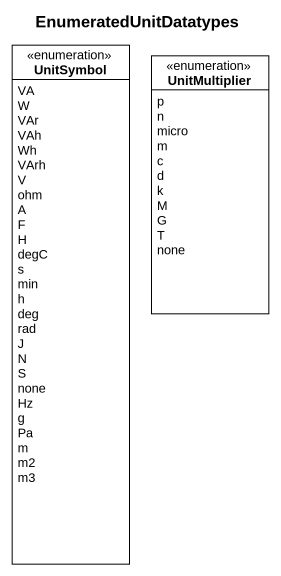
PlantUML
@startuml
title EnumeratedUnitDatatypes
hide circle
hide empty members
enum UnitSymbol {
  VA
  W
  VAr
  VAh
  Wh
  VArh
  V
  ohm
  A
  F
  H
  degC
  s
  min
  h
  deg
  rad
  J
  N
  S
  none
  Hz
  g
  Pa
  m
  m2
  m3
}
enum UnitMultiplier {
  p
  n
  micro
  m
  c
  d
  k
  M
  G
  T
  none
}
@enduml
